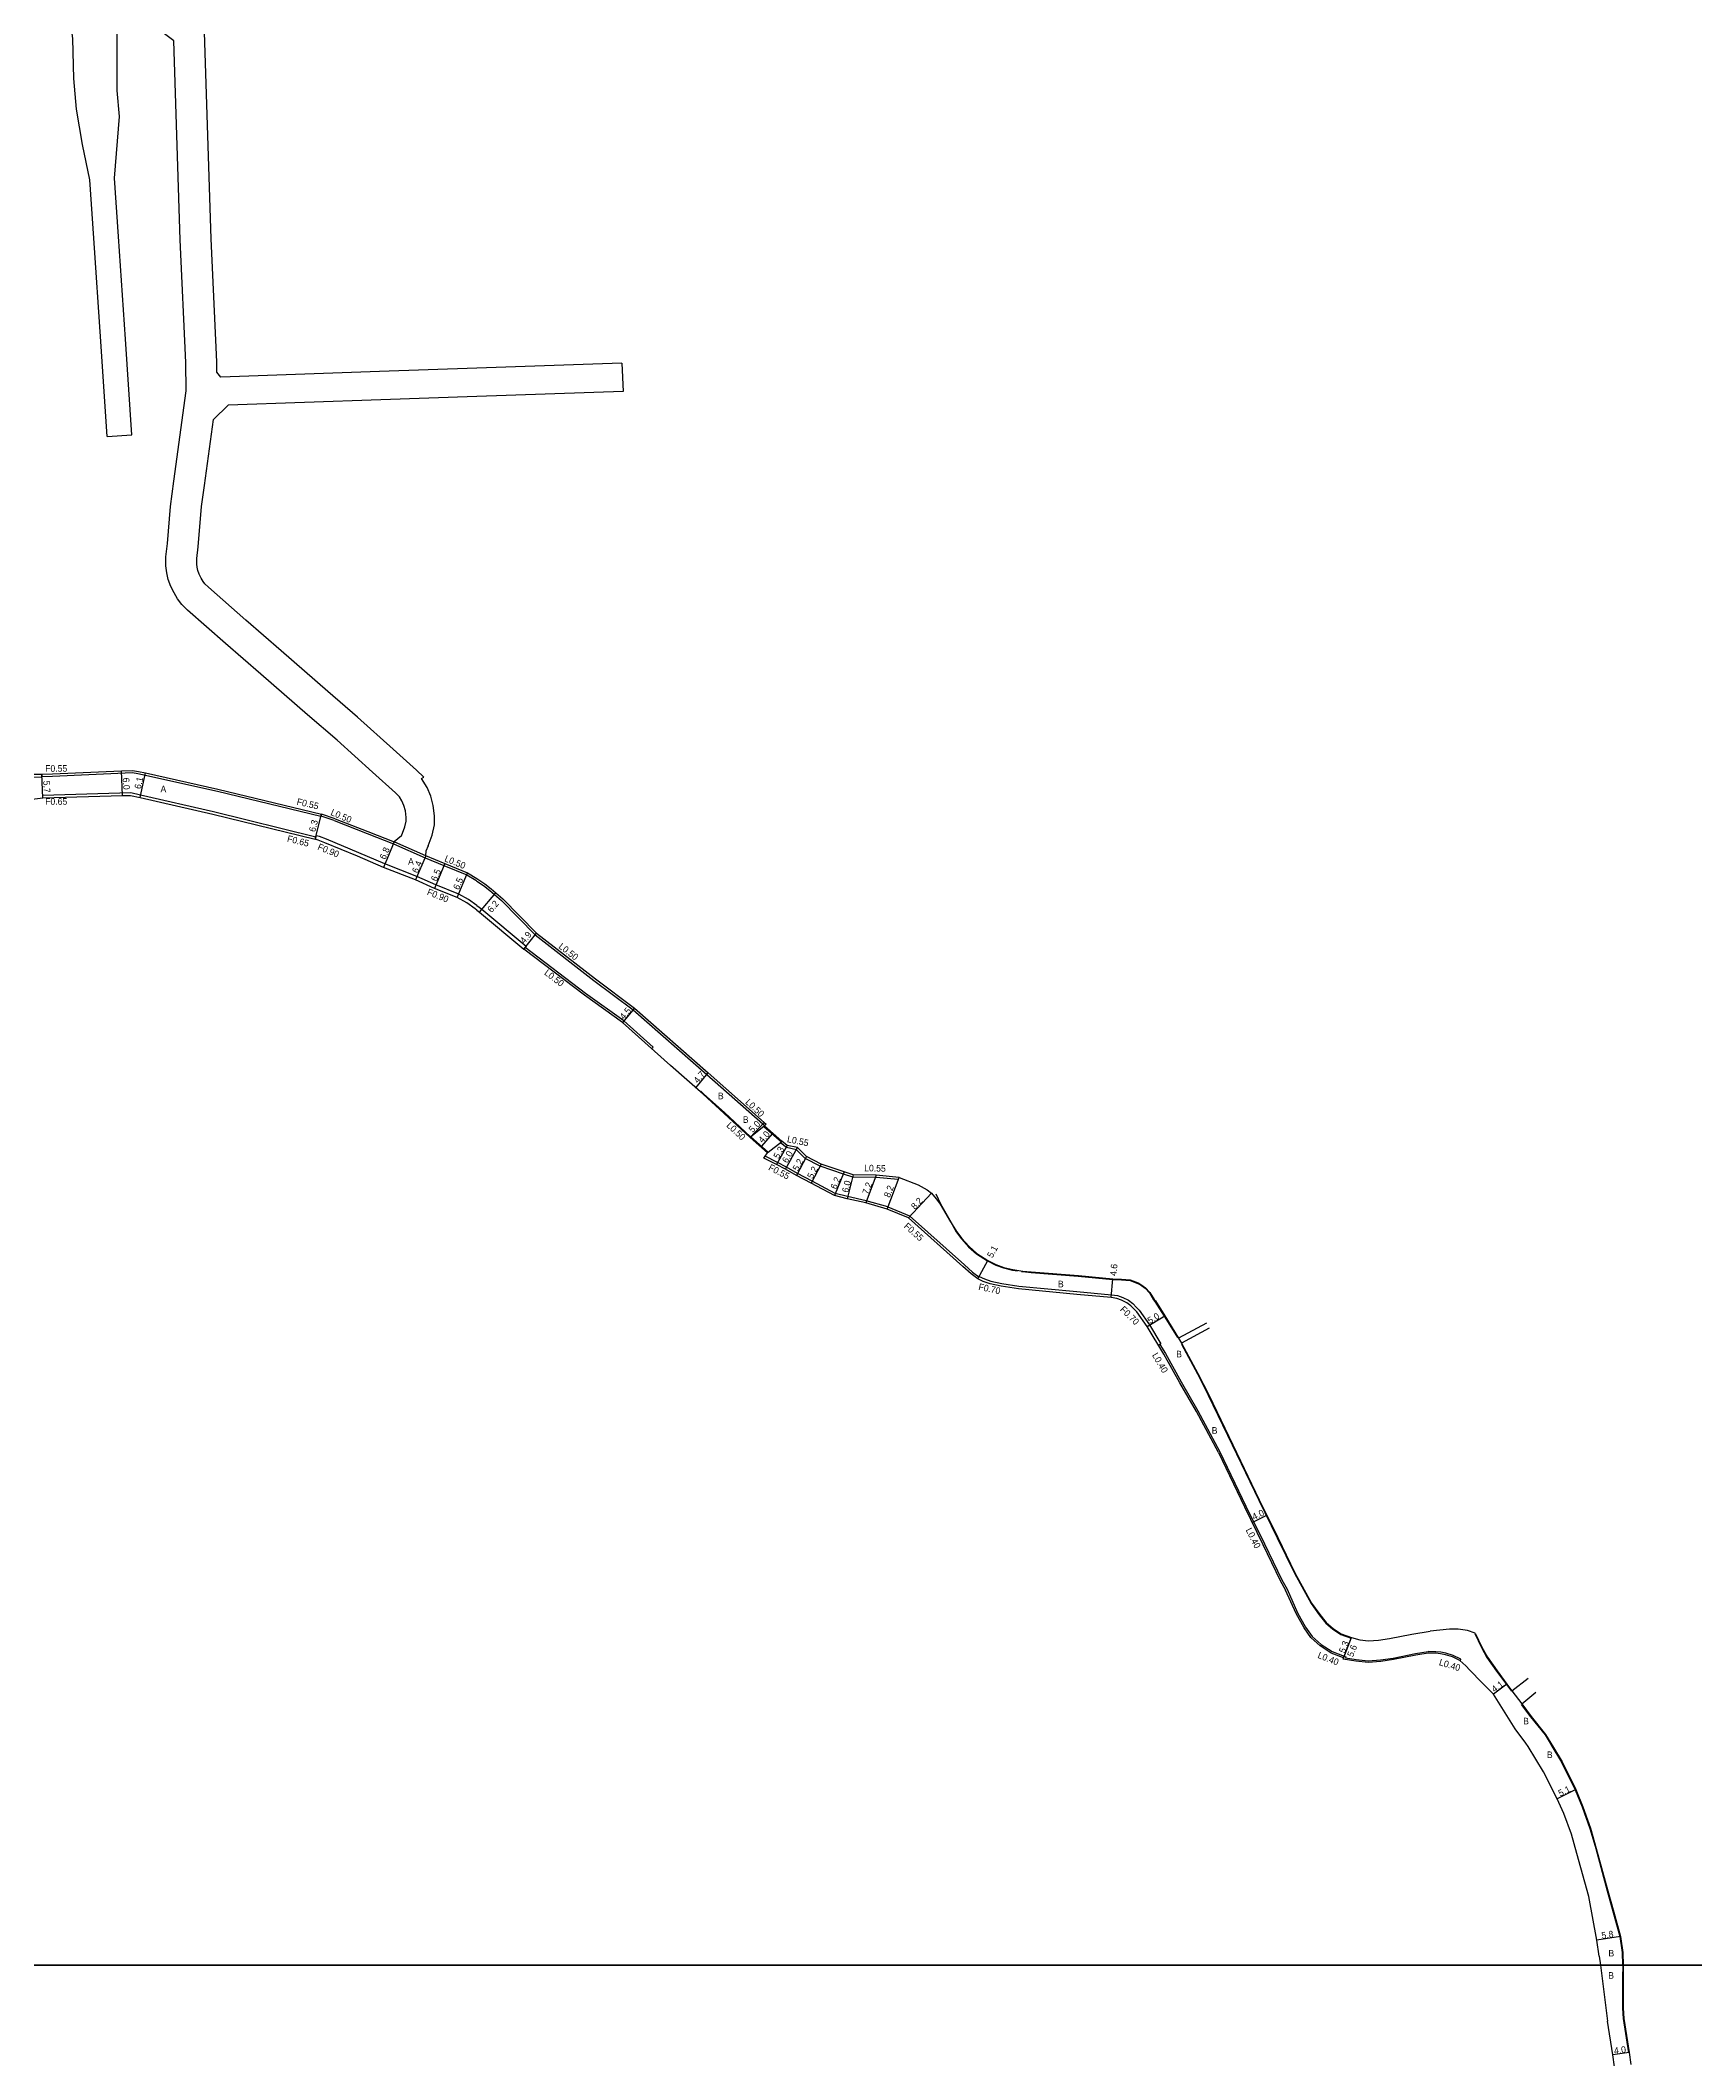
# Model space of a CAD drawing. Header units: metres. Extents: x -18400 to -16000, y -119400 to -117000.
# Drawn here: x -16788.6 to -16387, y -118222.9 to -117733.1 of the extents above; entities that cross this region are included whole.
import ezdxf

# ---------------------------------------------------------------- set-up
doc = ezdxf.new("R2010")
doc.units = ezdxf.units.M
doc.header["$LTSCALE"] = 2.5
for name, color, linetype in [('側溝・桝', 7, 'Continuous'), ('図郭', 7, 'Continuous'), ('幅員', 7, 'Continuous'), ('歩道・分離帯・安全施設', 7, 'Continuous'), ('舗装', 7, 'Continuous'), ('道路', 7, 'Continuous')]:
    doc.layers.add(name, color=color, linetype=linetype)
doc.styles.get("Standard").update_dxf_attribs({"font": ''})
doc.styles.get('Standard').set_extended_font_data('@MS PGothic')

msp = doc.modelspace()

# ---------------------------------------------------------------- linework, layer by layer
at = {"layer": '側溝・桝'}
for points in [[(-16800, -117911.78), (-16793.4, -117911.77), (-16788.2, -117911.84)], [(-16788.2, -117911.84), (-16788.2, -117911.69), (-16788.22, -117911.14)], [(-16788.2, -117911.69), (-16785.67, -117911.6), (-16766.29, -117910.73), (-16764.96, -117910.96), (-16745.64, -117915.26), (-16720.54, -117921.33)], [(-16788.02, -117916.84), (-16788.04, -117916.19), (-16766.65, -117915.59), (-16764.3, -117916.12), (-16746.59, -117920.15), (-16721.76, -117926.28)], [(-16720.41, -117920.8), (-16720.53, -117921.29), (-16720.54, -117921.33)], [(-16717.33, -117922.38), (-16720.53, -117921.29)], [(-16717.33, -117922.38), (-16709.37, -117925.48), (-16702.93, -117927.98)], [(-16721.76, -117926.28), (-16721.92, -117926.91)], [(-16721.71, -117926.04), (-16721.76, -117926.28)], [(-16705.07, -117932.88), (-16711.36, -117930.2), (-16719.23, -117926.89), (-16720.93, -117926.22), (-16721.71, -117926.04)], [(-16702.76, -117927.51), (-16702.73, -117927.52), (-16695.18, -117930.85)], [(-16702.93, -117927.98), (-16695.26, -117931.36), (-16690.7, -117933.27), (-16685.18, -117935.5), (-16682.97, -117936.85)], [(-16682.7, -117942.97), (-16684.72, -117941.52), (-16687.1, -117940.23), (-16692.67, -117937.97), (-16697.26, -117935.94)], [(-16682.97, -117936.85), (-16682.7, -117937.03)], [(-16682.7, -117937.03), (-16681.09, -117938.09), (-16679.54, -117939.3), (-16676.75, -117941.73), (-16668.59, -117950.05)], [(-16682.7, -117942.97), (-16682.15, -117943.39), (-16681.53, -117943.86), (-16670.75, -117952.81), (-16670.99, -117953.13), (-16671.3, -117953.52)], [(-16668.59, -117950.05), (-16654.3, -117961.17), (-16644.79, -117968.28), (-16644.79, -117968.29), (-16626.91, -117983.95), (-16613.32, -117995.96), (-16612.87, -117996.36)], [(-16640.32, -117977.67), (-16639.98, -117977.29), (-16647.05, -117970.95), (-16656.33, -117964.32), (-16670.99, -117953.13)], [(-16616.07, -117998.87), (-16616.28, -117999.09)], [(-16608.96, -118000.63), (-16608.69, -118000.16)], [(-16591.49, -118008.85), (-16593.78, -118008.14), (-16599.44, -118006.21), (-16603.06, -118004.3), (-16605.16, -118002.21), (-16607.62, -118001.7), (-16608.96, -118000.63)], [(-16609.77, -118005.31), (-16612.73, -118003.77)], [(-16583, -118016.06), (-16588.23, -118014.58), (-16592.76, -118013.59), (-16595.77, -118012.83), (-16601.38, -118009.82), (-16604.89, -118007.97), (-16607.6, -118006.43), (-16609.77, -118005.31)], [(-16580.48, -118009.45), (-16585.86, -118008.92), (-16591.49, -118008.85)], [(-16580.48, -118009.45), (-16580.28, -118008.91)], [(-16583, -118016.06), (-16577.72, -118018.27), (-16564.43, -118030.14), (-16562.47, -118031.91), (-16560.9, -118033.06)], [(-16560.9, -118033.06), (-16561.16, -118033.55)], [(-16560.83, -118032.93), (-16560.9, -118033.06)], [(-16560.83, -118032.93), (-16559.59, -118033.56), (-16558.02, -118034.08), (-16555.35, -118034.65), (-16551.21, -118035.27), (-16537.11, -118036.61), (-16528.74, -118037.39), (-16527.31, -118037.6), (-16526.02, -118038.08), (-16524.64, -118038.73), (-16523.55, -118039.52), (-16522.66, -118040.47), (-16522.01, -118041.13), (-16519.52, -118044.7)], [(-16519.52, -118044.7), (-16516.74, -118049.29), (-16517, -118049.44), (-16517.34, -118049.65)], [(-16517, -118049.44), (-16515.67, -118051.63), (-16511.81, -118058.53), (-16507.79, -118065.54), (-16502.43, -118075.49)], [(-16502.43, -118075.49), (-16496.11, -118088.69), (-16491.64, -118097.83), (-16487.43, -118106.53), (-16486.14, -118108.85)], [(-16486.14, -118108.85), (-16483.58, -118114.55), (-16481.63, -118118), (-16480.08, -118120.27), (-16477.86, -118122.21), (-16475.23, -118123.96), (-16472.31, -118125.1), (-16471.92, -118125.26), (-16471.99, -118125.45), (-16469.35, -118125.86), (-16466.47, -118126.16), (-16463.43, -118125.99), (-16460.41, -118125.51), (-16454.98, -118124.43), (-16451.9, -118123.92)], [(-16443.97, -118125.8), (-16445.84, -118124.87), (-16447.62, -118124.32), (-16448.86, -118124.11), (-16450.01, -118123.98), (-16451.9, -118123.92)], [(-16443.97, -118125.8), (-16444.2, -118126.13)]]:
    msp.add_lwpolyline(points, dxfattribs=at)
at = {"layer": '側溝・桝', "flags": 128}
msp.add_lwpolyline([(-16697.26, -117935.94), (-16705.07, -117932.88)], dxfattribs=at)
at = {"layer": '図郭'}
for points in [[(-16800, -118200), (-16000, -118200), (-16000, -117600), (-16800, -117600)], [(-16800, -118800), (-16000, -118800), (-16000, -118200), (-16800, -118200)]]:
    msp.add_lwpolyline(points, close=True, dxfattribs=at)
at = {"layer": '幅員'}
for points in [[(-16788.02, -117916.84), (-16788.23, -117911.14)], [(-16768.7, -117916.3), (-16768.96, -117910.3)], [(-16764.44, -117916.76), (-16763.12, -117910.8)], [(-16721.92, -117926.91), (-16720.41, -117920.8)], [(-16702.76, -117927.51), (-16705.41, -117933.71)], [(-16695.08, -117930.89), (-16697.61, -117936.77)], [(-16690.51, -117932.81), (-16693.02, -117938.8)], [(-16687.48, -117941.04), (-16684.95, -117935.06)], [(-16682.09, -117944.57), (-16678.14, -117939.86)], [(-16671.3, -117953.52), (-16668.26, -117949.67)], [(-16644.46, -117967.9), (-16647.37, -117971.34)], [(-16629.57, -117987.2), (-16626.57, -117983.59)], [(-16616.41, -117999.24), (-16612.99, -117995.59)], [(-16611.03, -117998.37), (-16613.67, -118001.37)], [(-16607.42, -118001.18), (-16610.05, -118005.78)], [(-16607.86, -118006.92), (-16604.89, -118001.7)], [(-16602.73, -118003.85), (-16605.16, -118008.45)], [(-16599.21, -118005.71), (-16601.64, -118010.31)], [(-16593.62, -118007.61), (-16595.97, -118013.35)], [(-16591.4, -118008.31), (-16592.88, -118014.12)], [(-16585.83, -118008.37), (-16588.37, -118015.11)], [(-16583.15, -118016.59), (-16580.28, -118008.91)], [(-16572.41, -118012.77), (-16578.02, -118018.75)], [(-16561.16, -118033.55), (-16558.76, -118029.05)], [(-16528.82, -118038.09), (-16528.39, -118033.51)], [(-16520.11, -118045.07), (-16515.82, -118042.5)], [(-16494.63, -118092.62), (-16491.04, -118090.86)], [(-16472.55, -118125.76), (-16470.5, -118120.55)], [(-16472.44, -118125.49), (-16470.5, -118120.55)], [(-16432.79, -118131.87), (-16436.09, -118134.3)], [(-16416.07, -118157.39), (-16420.63, -118159.67)], [(-16405.26, -118193.07), (-16411, -118193.94)], [(-16403.13, -118221.23), (-16407.09, -118221.76)]]:
    msp.add_lwpolyline(points, dxfattribs=at)
at = {"layer": '歩道・分離帯・安全施設'}
for points in [[(-16628.4, -117988.04), (-16627.74, -117988.62), (-16622.66, -117993.19), (-16616.31, -117999.12)], [(-16571.32, -118012.88), (-16570.19, -118015.34), (-16568, -118019.33)], [(-16568, -118019.33), (-16566.45, -118022.11), (-16565.14, -118023.85), (-16563.41, -118025.8), (-16561.47, -118027.5), (-16558.84, -118029.18), (-16556.83, -118030.19), (-16554.9, -118030.9), (-16552.72, -118031.39), (-16551.56, -118031.58)], [(-16550.6, -118031.73), (-16550.28, -118031.78), (-16548.26, -118031.99), (-16536.79, -118032.89), (-16528.4, -118033.66), (-16526.29, -118033.75), (-16524.22, -118033.94), (-16522.35, -118034.64), (-16521.42, -118035.16), (-16520.59, -118035.8), (-16519.54, -118036.93), (-16518.51, -118038.62), (-16518.21, -118038.99), (-16515.95, -118042.58), (-16512.75, -118047.75)], [(-16511.78, -118049.38), (-16507.88, -118056.61), (-16505.27, -118061.73), (-16499.42, -118073.82), (-16493.01, -118087.19), (-16488.54, -118096.32), (-16484.36, -118104.94), (-16480.31, -118112.26), (-16478.34, -118115.05), (-16476.74, -118117.02), (-16475.03, -118118.51), (-16473.06, -118119.81), (-16470.55, -118120.69)], [(-16440.62, -118119.53), (-16438.98, -118122.94), (-16437.63, -118125.39), (-16435.32, -118128.74), (-16431.7, -118133.57)], [(-16429.32, -118136.75), (-16427.05, -118139.76), (-16423.55, -118144.16)], [(-16423.55, -118144.16), (-16422.32, -118146.19)], [(-16422.32, -118146.19), (-16421.88, -118146.91), (-16419.55, -118150.76), (-16416.21, -118157.45), (-16414.53, -118161.65), (-16412.65, -118166.87), (-16411.25, -118171.76), (-16408.48, -118182), (-16407.04, -118187.22), (-16405.41, -118193.1), (-16404.82, -118196.93), (-16404.72, -118200)], [(-16404.72, -118200), (-16404.71, -118200.27), (-16404.72, -118202.85), (-16404.78, -118210.43), (-16404.58, -118212.97), (-16403.28, -118221.25)]]:
    msp.add_lwpolyline(points, dxfattribs=at)
at = {"layer": '道路'}
for points in [[(-16682.69, -117812.61), (-16706.38, -117813.42), (-16744.81, -117814.76), (-16745.83, -117813.6), (-16745.81, -117811.04), (-16747.18, -117781.2), (-16748.83, -117731.08), (-16746.93, -117727.33), (-16747.16, -117725.59)], [(-16776.64, -117766.91), (-16778.44, -117758.33), (-16779.85, -117749.79), (-16780.53, -117742.33), (-16780.76, -117732.73), (-16781.01, -117730.67)], [(-16770.66, -117766.51), (-16769.43, -117751.59), (-16769.98, -117745.23), (-16769.97, -117731.91), (-16770.11, -117729.22)], [(-16756.26, -117733.2), (-16760.37, -117730.17), (-16760.79, -117727.98)], [(-16757.06, -117846.18), (-16756.26, -117840.06), (-16753.23, -117818.11), (-16753.31, -117811.25), (-16754.68, -117781.48), (-16756.26, -117733.2)], [(-16772.41, -117829.22), (-16773.97, -117806.12), (-16775.69, -117781.04), (-16776.64, -117766.91)], [(-16766.43, -117828.81), (-16768, -117805.61), (-16769.7, -117780.66), (-16770.66, -117766.51)], [(-16647.56, -117811.42), (-16682.69, -117812.61)], [(-16682.69, -117819.48), (-16706.05, -117820.27), (-16743.05, -117821.58)], [(-16647.23, -117818.27), (-16682.69, -117819.48)], [(-16749.5, -117846.18), (-16748.82, -117841.04), (-16746.59, -117825.09), (-16743.05, -117821.58)], [(-16772.41, -117829.22), (-16766.43, -117828.81)], [(-16701.02, -117926.1), (-16700.21, -117923.91), (-16699.89, -117922.52), (-16699.87, -117921.58), (-16700.07, -117919.98), (-16700.41, -117918.67), (-16700.9, -117917.54), (-16701.49, -117916.57), (-16702.45, -117915.67), (-16708.07, -117910.6), (-16716.64, -117902.86), (-16723.81, -117896.68), (-16735.13, -117886.86), (-16743.74, -117879.42), (-16752.89, -117871.28), (-16754.32, -117869.93), (-16755.37, -117868.55), (-16756.18, -117867.14), (-16756.97, -117865.55), (-16757.58, -117863.86), (-16757.98, -117862.27), (-16758.18, -117860.57), (-16758.15, -117858.36), (-16757.81, -117855.11), (-16757.06, -117846.18)], [(-16694.55, -117928.5), (-16693.58, -117925.88), (-16693.02, -117923.38), (-16692.96, -117921.24), (-16693.28, -117918.67), (-16693.87, -117916.41), (-16694.75, -117914.37), (-16696.12, -117912.12), (-16695.61, -117911.8), (-16697.37, -117910.15), (-16703.05, -117905.03), (-16711.68, -117897.24), (-16718.9, -117891.01), (-16730.22, -117881.19), (-16738.79, -117873.78), (-16747.82, -117865.74), (-16748.72, -117864.9), (-16749.11, -117864.39), (-16749.57, -117863.59), (-16750.06, -117862.6), (-16750.4, -117861.66), (-16750.59, -117860.9), (-16750.68, -117860.18), (-16750.66, -117858.81), (-16750.35, -117855.92), (-16749.5, -117846.18)], [(-16800, -117911.08), (-16793.39, -117911.07), (-16788.23, -117911.14)], [(-16788.23, -117911.14), (-16788.22, -117911.14), (-16785.69, -117911.05), (-16768.96, -117910.3), (-16766.26, -117910.18), (-16764.84, -117910.42), (-16763.12, -117910.8), (-16745.53, -117914.72), (-16720.41, -117920.8)], [(-16793.16, -117917.47), (-16788.02, -117916.84), (-16768.7, -117916.3), (-16766.72, -117916.24), (-16764.44, -117916.76), (-16746.74, -117920.78), (-16721.92, -117926.91)], [(-16717.13, -117921.92), (-16720.41, -117920.8)], [(-16717.13, -117921.92), (-16709.19, -117925.01), (-16702.76, -117927.51)], [(-16705.41, -117933.71), (-16711.71, -117931.03), (-16719.57, -117927.73), (-16721.2, -117927.08), (-16721.92, -117926.91)], [(-16701.02, -117926.1), (-16702.76, -117927.51)], [(-16694.55, -117928.5), (-16695.08, -117929.79), (-16695.18, -117930.85)], [(-16695.18, -117930.85), (-16690.51, -117932.81), (-16684.95, -117935.06), (-16682.7, -117936.43)], [(-16682.7, -117944.11), (-16683.1, -117943.79), (-16685.19, -117942.28), (-16687.48, -117941.04), (-16693.02, -117938.8), (-16697.61, -117936.77)], [(-16668.26, -117949.67), (-16653.97, -117960.79), (-16644.46, -117967.9)], [(-16616.41, -117999.24), (-16622.76, -117993.3), (-16627.84, -117988.73), (-16635.76, -117981.75), (-16647.37, -117971.34), (-16656.63, -117964.73), (-16671.3, -117953.52)], [(-16644.46, -117967.9), (-16626.57, -117983.59), (-16612.99, -117995.59), (-16612.54, -117995.99), (-16612.93, -117996.43)], [(-16612.16, -118002.96), (-16612.03, -118002.81), (-16616.28, -117999.09), (-16616.41, -117999.24)], [(-16608.69, -118000.16), (-16608.82, -118000.31), (-16613.07, -117996.58), (-16612.93, -117996.43)], [(-16580.28, -118008.91), (-16585.83, -118008.37), (-16591.4, -118008.31), (-16593.62, -118007.61), (-16599.21, -118005.71), (-16602.73, -118003.85), (-16604.89, -118001.7), (-16607.42, -118001.18), (-16608.69, -118000.16)], [(-16583.15, -118016.59), (-16588.37, -118015.11), (-16592.88, -118014.12), (-16595.97, -118013.35), (-16601.64, -118010.31), (-16605.16, -118008.45), (-16607.86, -118006.92), (-16610.05, -118005.78), (-16613.05, -118004.23), (-16612.73, -118003.77), (-16612.16, -118002.96)], [(-16580.28, -118008.91), (-16575.67, -118010.74), (-16573.45, -118011.96), (-16572.41, -118012.77), (-16571.26, -118014.09), (-16570.32, -118015.42), (-16568.01, -118019.31), (-16566.33, -118022.02), (-16565.03, -118023.76), (-16563.3, -118025.7), (-16561.38, -118027.38), (-16558.76, -118029.05), (-16556.77, -118030.05), (-16554.85, -118030.75), (-16552.69, -118031.24), (-16550.26, -118031.63), (-16548.24, -118031.84), (-16536.77, -118032.74), (-16528.39, -118033.51), (-16526.28, -118033.6), (-16524.19, -118033.79), (-16522.29, -118034.5), (-16521.34, -118035.04), (-16520.49, -118035.68), (-16519.42, -118036.84), (-16518.39, -118038.54), (-16518.09, -118038.9), (-16515.82, -118042.5), (-16512.46, -118047.94)], [(-16502.79, -118075.67), (-16508.14, -118065.74), (-16512.16, -118058.73), (-16516.02, -118051.83), (-16520.11, -118045.07), (-16522.55, -118041.57), (-16523.17, -118040.96), (-16524.01, -118040.04), (-16525, -118039.33), (-16526.29, -118038.73), (-16527.48, -118038.28), (-16528.82, -118038.09), (-16537.17, -118037.3), (-16551.3, -118035.97), (-16555.47, -118035.34), (-16558.21, -118034.76), (-16559.86, -118034.21), (-16561.16, -118033.55), (-16562.82, -118032.33), (-16564.79, -118030.55), (-16578.02, -118018.75), (-16583.15, -118016.59)], [(-16505.72, -118044.27), (-16512.46, -118047.94)], [(-16512.46, -118047.94), (-16511.73, -118049.15)], [(-16505.02, -118045.5), (-16511.73, -118049.15)], [(-16511.73, -118049.15), (-16507.75, -118056.53), (-16505.13, -118061.66), (-16499.28, -118073.76), (-16492.87, -118087.12), (-16488.4, -118096.25), (-16484.23, -118104.87), (-16480.18, -118112.18), (-16478.22, -118114.96), (-16476.63, -118116.91), (-16474.94, -118118.39), (-16472.99, -118119.68), (-16470.5, -118120.55)], [(-16502.79, -118075.67), (-16496.47, -118088.87), (-16492, -118098), (-16487.78, -118106.71), (-16486.5, -118109.03)], [(-16451.87, -118124.32), (-16454.91, -118124.82), (-16460.34, -118125.9), (-16463.39, -118126.39), (-16466.48, -118126.57), (-16469.42, -118126.25), (-16472.55, -118125.76), (-16472.44, -118125.49), (-16475.41, -118124.31), (-16478.1, -118122.53), (-16480.38, -118120.54), (-16481.97, -118118.21), (-16483.94, -118114.74), (-16486.5, -118109.03)], [(-16446.72, -118118.55), (-16451.38, -118118.96)], [(-16440.49, -118119.46), (-16442.38, -118118.83), (-16444.65, -118118.49), (-16446.72, -118118.55)], [(-16470.5, -118120.55), (-16468.5, -118121.12), (-16466.35, -118121.35), (-16463.95, -118121.21), (-16461.26, -118120.78), (-16455.85, -118119.71), (-16451.38, -118118.96)], [(-16440.49, -118119.46), (-16438.85, -118122.87), (-16437.51, -118125.31), (-16435.2, -118128.65), (-16432.79, -118131.87), (-16431.58, -118133.48)], [(-16441.77, -118128.47), (-16442.76, -118127.43), (-16444.2, -118126.13), (-16445.99, -118125.24), (-16447.71, -118124.71), (-16448.91, -118124.51), (-16450.04, -118124.37), (-16451.87, -118124.32)], [(-16428.21, -118146.19), (-16430.76, -118142.7), (-16436.09, -118134.3), (-16438.9, -118131.46), (-16441.77, -118128.47)], [(-16431.58, -118133.48), (-16427.68, -118130.44)], [(-16431.58, -118133.48), (-16429.2, -118136.66)], [(-16429.2, -118136.66), (-16425.74, -118133.78)], [(-16429.2, -118136.66), (-16426.94, -118139.67), (-16423.43, -118144.07)], [(-16410.41, -118197.8), (-16411, -118193.94), (-16412.96, -118183.37), (-16415.85, -118172.9), (-16417.14, -118168.22), (-16418.95, -118163.25), (-16420.63, -118159.67), (-16423.89, -118153.16), (-16427.62, -118146.99), (-16428.21, -118146.19)], [(-16423.43, -118144.07), (-16422.15, -118146.19)], [(-16422.15, -118146.19), (-16421.76, -118146.83)], [(-16421.76, -118146.83), (-16419.42, -118150.69), (-16416.07, -118157.39), (-16414.39, -118161.6), (-16412.51, -118166.82), (-16411.11, -118171.72), (-16408.33, -118181.96), (-16406.89, -118187.18), (-16405.26, -118193.07), (-16404.67, -118196.92), (-16404.57, -118200)], [(-16410.41, -118197.8), (-16410.12, -118200)], [(-16410.12, -118200), (-16408.38, -118213.57)], [(-16404.57, -118200), (-16404.56, -118200.27), (-16404.57, -118202.85), (-16404.63, -118210.43), (-16404.43, -118212.95), (-16403.13, -118221.23)], [(-16397.79, -118278.8), (-16400.9, -118261.4), (-16401.91, -118255.75), (-16406.69, -118224.69), (-16407.09, -118221.76), (-16408.38, -118213.57)], [(-16403.13, -118221.23), (-16402.74, -118224.1)]]:
    msp.add_lwpolyline(points, dxfattribs=at)
at = {"layer": '道路', "flags": 128}
for points in [[(-16647.56, -117811.42), (-16647.23, -117818.27)], [(-16697.61, -117936.77), (-16705.41, -117933.71)], [(-16682.7, -117936.43), (-16680.8, -117937.69), (-16679.22, -117938.91), (-16676.41, -117941.37), (-16668.26, -117949.67)], [(-16682.7, -117944.11), (-16682.09, -117944.57), (-16671.3, -117953.52)]]:
    msp.add_lwpolyline(points, dxfattribs=at)
at = {"layer": '道路'}
for points in [[(-16616.28, -117999.09), (-16612.03, -118002.81), (-16612.16, -118002.96), (-16616.41, -117999.24)], [(-16612.03, -118002.81), (-16608.82, -118000.31), (-16613.07, -117996.58), (-16616.28, -117999.09)], [(-16613.07, -117996.58), (-16608.82, -118000.31), (-16608.69, -118000.16), (-16612.93, -117996.43)]]:
    msp.add_lwpolyline(points, close=True, dxfattribs=at)

# ---------------------------------------------------------------- texts
at = {"layer": '側溝・桝'}
for s, rotation, p in [('F0.55', 0.1177, (-16787.46, -117910.52)), ('F0.65', 0.1177, (-16787.46, -117918.53)), ('F0.55', 347.0235, (-16726.53, -117918.48)), ('L0.50', 337.2416, (-16718.35, -117920.97)), ('F0.65', 346.117, (-16728.87, -117927.44)), ('F0.90', 337.238, (-16721.51, -117929.32)), ('L0.50', 337.9642, (-16690.73, -117932.19)), ('F0.90', 337.9677, (-16694.95, -117940.29)), ('L0.50', 322.1085, (-16663.03, -117953.17)), ('L0.50', 322.6188, (-16666.51, -117959.58)), ('L0.50', 316.8592, (-16617.72, -117990.85)), ('L0.50', 316.8592, (-16622.29, -117996.48)), ('L0.55', 348.2989, (-16607.55, -118000.34)), ('F0.55', 332.6363, (-16612.13, -118007.03)), ('L0.55', 358.6161, (-16588.76, -118007.43)), ('F0.55', 318.2392, (-16579.24, -118020.95)), ('F0.70', 347.8666, (-16561.12, -118036.17)), ('F0.70', 314.9533, (-16526.79, -118041.1)), ('L0.40', 300.5152, (-16518.96, -118052.04)), ('L0.40', 296.7999, (-16496.24, -118094.44)), ('L0.40', 338.4981, (-16478.86, -118125.44)), ('L0.40', 342.9067, (-16449.4, -118127.2))]:
    msp.add_text(s, height=1.6, rotation=rotation, dxfattribs=at).set_placement(p)
at = {"layer": '幅員'}
for s, rotation, p in [('5.7', 272.1186, (-16787.92, -117912.72)), ('6.0', 272.5604, (-16768.64, -117911.99)), ('6.1', 77.4385, (-16764.27, -117914.82)), ('6.3', 76.1172, (-16721.95, -117925.24)), ('6.8', 66.8776, (-16704.93, -117931.94)), ('6.4', 66.687, (-16697.07, -117935.26)), ('6.5', 67.2529, (-16692.48, -117937.24)), ('6.5', 67.0274, (-16687.1, -117939.3)), ('6.2', 49.9963, (-16679.12, -117944.81)), ('4.9', 49.9963, (-16671.17, -117952.33)), ('4.5', 49.8178, (-16647.02, -117970.78)), ('4.7', 50.3431, (-16629.08, -117986.23)), ('5.0', 46.8672, (-16615.77, -117998.19)), ('4.0', 48.7464, (-16613.41, -118000.7)), ('5.3', 60.3102, (-16609.49, -118004.56)), ('6.0', 60.3103, (-16607.39, -118005.61)), ('5.2', 62.1829, (-16604.78, -118007.52)), ('5.2', 62.2024, (-16601.26, -118009.38)), ('6.2', 67.7205, (-16595.5, -118011.93)), ('6.0', 75.7032, (-16592.63, -118012.74)), ('7.2', 69.3798, (-16587.76, -118013.2)), ('8.2', 69.5228, (-16582.53, -118013.96)), ('8.2', 46.7948, (-16576.38, -118016.85)), ('5.1', 62.015, (-16557.61, -118028.58)), ('4.6', 84.6436, (-16527.53, -118032.89)), ('5.0', 30.902, (-16519.39, -118044.52)), ('4.0', 26.0936, (-16494.13, -118092.1)), ('5.3', 68.5245, (-16472.15, -118124.47)), ('5.6', 68.5245, (-16470.15, -118125.4)), ('4.1', 36.2719, (-16435.79, -118133.95)), ('5.1', 26.5719, (-16419.83, -118159.16)), ('5.8', 8.6892, (-16409.73, -118193.65)), ('4.0', 7.7545, (-16406.71, -118221.61))]:
    msp.add_text(s, height=1.6, rotation=rotation, dxfattribs=at).set_placement(p)
at = {"layer": '舗装'}
for s, p in [('A', (-16759.47, -117915.5)), ('A', (-16699.41, -117933.06)), ('B', (-16624.23, -117989.96)), ('B', (-16618.19, -117995.69)), ('B', (-16541.73, -118035.58)), ('B', (-16513.04, -118052.58)), ('B', (-16504.42, -118071.11)), ('B', (-16428.85, -118141.61)), ('B', (-16423.09, -118149.78)), ('B', (-16408.17, -118197.92)), ('B', (-16408.21, -118203.31))]:
    msp.add_text(s, height=1.6, dxfattribs=at).set_placement(p)

doc.saveas('drawing.dxf')
